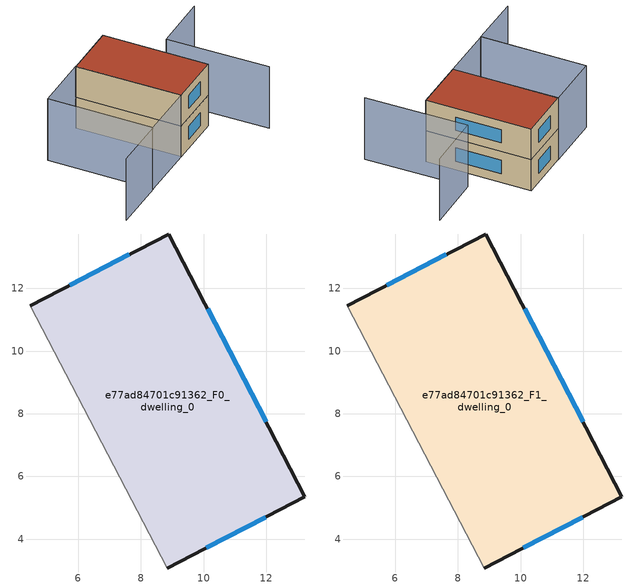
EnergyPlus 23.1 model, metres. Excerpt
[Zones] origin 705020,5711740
e77ad84701c91362_F0_dwelling_0
 floor ground (EU_floor_Construction): 8.89,13.73 13.23,5.35 8.83,3.08 4.46,11.45 z0
 wall outside (EU_wall_Construction): 8.83,3.08 13.23,5.35 8.89,13.73 4.46,11.45 z0:3
 wall adiabatic (EU_wall_Construction): 4.46,11.45 8.83,3.08 z0:3
 window (EU_Window_Construction): 10.08,3.73 11.98,4.71 / 7.63,13.08 5.72,12.1 / 11.99,7.74 10.12,11.34 z0.85:2.15
e77ad84701c91362_F1_dwelling_0
 floor to e77ad84701c91362_F0_dwelling_0 (EU_floor_Construction): 8.89,13.73 13.23,5.35 8.83,3.08 4.46,11.45 z3
 wall outside (EU_wall_Construction): 8.83,3.08 13.23,5.35 8.89,13.73 4.46,11.45 z3:6
 wall adiabatic (EU_wall_Construction): 4.46,11.45 8.83,3.08 z3:6
 window (EU_Window_Construction): 10.08,3.73 11.98,4.71 / 7.63,13.08 5.72,12.1 / 11.99,7.74 10.12,11.34 z3.85:5.15
 roof outside (EU_roof_Construction): 13.23,5.35 8.89,13.73 4.46,11.45 8.83,3.08 z6
shading: -0.07,9.11 4.28,0.73 / 4.28,0.73 -0.1,-1.54 / 16.99,2.13 12.68,10.25 / 12.68,10.25 17.3,12.71 / 8.83,3.08 4.22,0.7 / 4.22,0.7 -0.11,9.09 / -0.11,9.09 4.5,11.47 / 4.5,11.47 8.83,3.08 z0:6
[Building]
EU S2 Campaign: North Axis=0; Terrain=City; Solar Distribution=FullExterior
[Site:Location]
London: Latitude=51.5; Longitude=-0.5; Time Zone=0; Elevation=25
[SizingPeriod:WeatherFileDays]
AnnualSizingPeriod: Begin Month=1; Begin Day of Month=1; End Month=12; End Day of Month=31; Day of Week for Start Day=Monday; Use Weather File Daylight Saving Period=No; Use Weather File Rain and Snow Indicators=No
[MATERIAL]
EU_InternalMass_Material: Roughness=MediumRough; Thickness=0.1; Conductivity=1; Density=1800; Specific Heat=900; Thermal Absorptance=0.9; Solar Absorptance=0.7; Visible Absorptance=0.7
[MATERIAL:NOMASS] Roughness=MediumRough; Thermal Absorptance=0.9; Solar Absorptance=0.7; Visible Absorptance=0.7
Name | Thermal Resistance
EU_wall_NoMass | 0.71061
EU_roof_NoMass | 2.41608
EU_floor_NoMass | 1.75078
[WINDOWMATERIAL:SIMPLEGLAZINGSYSTEM]
EU_Window_SimpleGlazing: UFactor=2.64892; Solar Heat Gain Coefficient=0.76; Visible Transmittance=0.76
[CONSTRUCTION]
EU_wall_Construction: EU_wall_NoMass
EU_roof_Construction: EU_roof_NoMass
EU_floor_Construction: EU_floor_NoMass
EU_Window_Construction: EU_Window_SimpleGlazing
EU_InternalMass_Construction: EU_InternalMass_Material
[ZONE] Type=1; Multiplier=1; Ceiling Height=autocalculate; Floor Area=autocalculate; Part of Total Floor Area=Yes
Name | Volume
e77ad84701c91362_F0_dwelling_0 | 140.49
e77ad84701c91362_F1_dwelling_0 | 140.492
[INTERNALMASS] Construction=EU_InternalMass_Construction; Surface Area=46.8302
Name | Zone or ZoneList
e77ad84701c91362_F0_dwelling_0_EU_InternalMass | e77ad84701c91362_F0_dwelling_0
e77ad84701c91362_F1_dwelling_0_EU_InternalMass | e77ad84701c91362_F1_dwelling_0
[OTHEREQUIPMENT] Fuel Type=Electricity; Design Level Calculation Method=Watts/Area; Power per Zone Floor Area=1; Fraction Latent=0; Fraction Radiant=0; Fraction Lost=0; Carbon Dioxide Generation Rate=0; EndUse Subcategory=EU_Step8_InternalGains
Name | Zone or ZoneList or Space or SpaceList | Schedule
EU_Step8_InternalGain_e77ad84701c91362_F0_dwelling_0_f000 | e77ad84701c91362_F0_dwelling_0 | EU_Step8_GainSchedule_e77ad84701c91362_F0_dwelling_0_f000
EU_Step8_InternalGain_e77ad84701c91362_F1_dwelling_0_f000 | e77ad84701c91362_F1_dwelling_0 | EU_Step8_GainSchedule_e77ad84701c91362_F1_dwelling_0_f000
[ZONEVENTILATION:DESIGNFLOWRATE] Schedule=EU_AlwaysOn; Design Flow Rate Calculation Method=AirChanges/Hour; Air Changes per Hour=0.496673; Ventilation Type=Natural; Fan Pressure Rise=0; Fan Total Efficiency=1; Constant Term Coefficient=1; Temperature Term Coefficient=0; Velocity Term Coefficient=0; Velocity Squared Term Coefficient=0; Minimum Indoor Temperature=-100; Maximum Indoor Temperature=100; Delta Temperature=-100; Minimum Outdoor Temperature=-100; Maximum Outdoor Temperature=100; Maximum Wind Speed=40
Name | Zone or ZoneList or Space or SpaceList
EU_ConstantAir_e77ad84701c91362_F0_dwelling_0 | e77ad84701c91362_F0_dwelling_0
EU_ConstantAir_e77ad84701c91362_F1_dwelling_0 | e77ad84701c91362_F1_dwelling_0
[HVACTEMPLATE:THERMOSTAT] Constant Heating Setpoint=20; Constant Cooling Setpoint=50
EU_HeatOnly_e77ad84701c91362_F0_dwelling_0; EU_HeatOnly_e77ad84701c91362_F1_dwelling_0
[HVACTEMPLATE:ZONE:IDEALLOADSAIRSYSTEM] System Availability Schedule=EU_AlwaysOn; Maximum Heating Supply Air Temperature=50; Minimum Cooling Supply Air Temperature=13; Maximum Heating Supply Air Humidity Ratio=0.0156; Minimum Cooling Supply Air Humidity Ratio=0.0077; Heating Limit=NoLimit; Cooling Limit=NoLimit; Heating Availability Schedule=EU_AlwaysOn; Cooling Availability Schedule=EU_CoolingOff; Dehumidification Control Type=ConstantSensibleHeatRatio; Cooling Sensible Heat Ratio=0.7; Dehumidification Setpoint=60; Humidification Control Type=None; Humidification Setpoint=30; Outdoor Air Method=None; Outdoor Air Flow Rate per Person=0.00944; Outdoor Air Flow Rate per Zone Floor Area=0; Outdoor Air Flow Rate per Zone=0; Demand Controlled Ventilation Type=None; Outdoor Air Economizer Type=NoEconomizer; Heat Recovery Type=None; Sensible Heat Recovery Effectiveness=0.7; Latent Heat Recovery Effectiveness=0.65
Name | Template Thermostat
e77ad84701c91362_F0_dwelling_0 | EU_HeatOnly_e77ad84701c91362_F0_dwelling_0
e77ad84701c91362_F1_dwelling_0 | EU_HeatOnly_e77ad84701c91362_F1_dwelling_0
[SIZING:ZONE] Zone Cooling Design Supply Air Temperature Input Method=SupplyAirTemperature; Zone Cooling Design Supply Air Temperature=13; Zone Heating Design Supply Air Temperature Input Method=SupplyAirTemperature; Zone Heating Design Supply Air Temperature=50; Zone Cooling Design Supply Air Humidity Ratio=0.008; Zone Heating Design Supply Air Humidity Ratio=0.008; Cooling Design Air Flow Method=DesignDay; Cooling Design Air Flow Rate=0; Cooling Minimum Air Flow per Zone Floor Area=0.000762; Cooling Minimum Air Flow=0; Cooling Minimum Air Flow Fraction=0.2; Heating Design Air Flow Method=DesignDay; Heating Design Air Flow Rate=0; Heating Maximum Air Flow per Zone Floor Area=0.002032; Heating Maximum Air Flow=0.141576; Heating Maximum Air Flow Fraction=0.3; Account for Dedicated Outdoor Air System=No; Dedicated Outdoor Air System Control Strategy=NeutralSupplyAir; Dedicated Outdoor Air Low Setpoint Temperature for Design=autosize; Dedicated Outdoor Air High Setpoint Temperature for Design=autosize; Zone Load Sizing Method=Sensible Load Only No Latent Load; Zone Latent Cooling Design Supply Air Humidity Ratio Input Method=HumidityRatioDifference; Zone Cooling Design Supply Air Humidity Ratio Difference=0.005; Zone Latent Heating Design Supply Air Humidity Ratio Input Method=HumidityRatioDifference; Zone Humidification Design Supply Air Humidity Ratio Difference=0.005
e77ad84701c91362_F0_dwelling_0; e77ad84701c91362_F1_dwelling_0
[SCHEDULE:CONSTANT]
Name | Hourly Value
EU_AlwaysOn | 1
EU_CoolingOff | 0
[SCHEDULE:FILE] Column Number=1; Rows to Skip at Top=0; Number of Hours of Data=8760; Column Separator=Comma; Interpolate to Timestep=No; Minutes per Item=60; Adjust Schedule for Daylight Savings=Yes
Name | File
EU_Step8_GainSchedule_e77ad84701c91362_F0_dwelling_0_f000 | ../../schedules/e77ad84701c91362/e77ad84701c91362_F0_dwelling_0_f000_gain.csv
EU_Step8_GainSchedule_e77ad84701c91362_F1_dwelling_0_f000 | ../../schedules/e77ad84701c91362/e77ad84701c91362_F1_dwelling_0_f000_gain.csv
